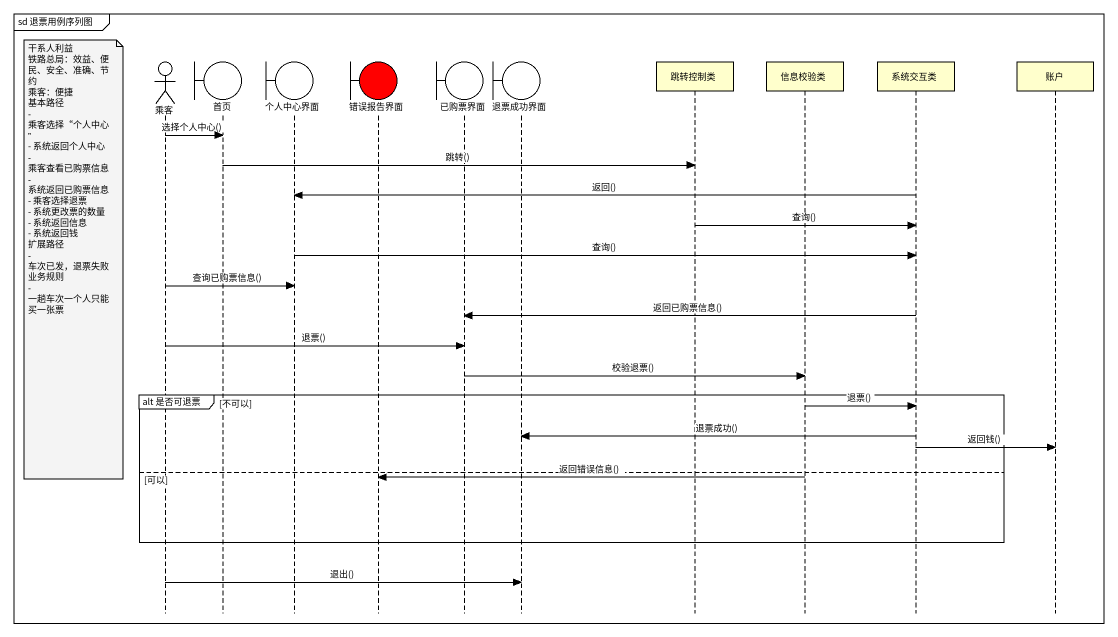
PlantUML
@startuml
mainframe sd 退票用例序列图
hide footbox
actor 乘客
boundary 首页
boundary 个人中心界面
boundary 错误报告界面 #FF0000
boundary 已购票界面
boundary 退票成功界面
participant 跳转控制类
participant 信息校验类
participant 系统交互类
participant 账户

乘客 -> 首页 : 选择个人中心()
首页 -> 跳转控制类 : 跳转()
系统交互类 -> 个人中心界面 : 返回()
跳转控制类 -> 系统交互类 : 查询()
个人中心界面 -> 系统交互类 : 查询()
note left of 乘客
  干系人利益
  铁路总局：效益、便民、安全、准确、节约
  乘客：便捷
  基本路径
  - 乘客选择“个人中心”
  - 系统返回个人中心
  - 乘客查看已购票信息
  - 系统返回已购票信息
  - 乘客选择退票
  - 系统更改票的数量
  - 系统返回信息
  - 系统返回钱
  扩展路径
  - 车次已发，退票失败
  业务规则
  - 一趟车次一个人只能买一张票
end note
乘客 -> 个人中心界面 : 查询已购票信息()
系统交互类 -> 已购票界面 : 返回已购票信息()
乘客 -> 已购票界面 : 退票()
已购票界面 -> 信息校验类 : 校验退票()
group alt 是否可退票 [不可以]
  信息校验类 -> 系统交互类 : 退票()
  系统交互类 -> 退票成功界面 : 退票成功()
  系统交互类 -> 账户 : 返回钱()
else 可以
  信息校验类 -> 错误报告界面 : 返回错误信息()
end
乘客 -> 退票成功界面 : 退出()
@enduml
